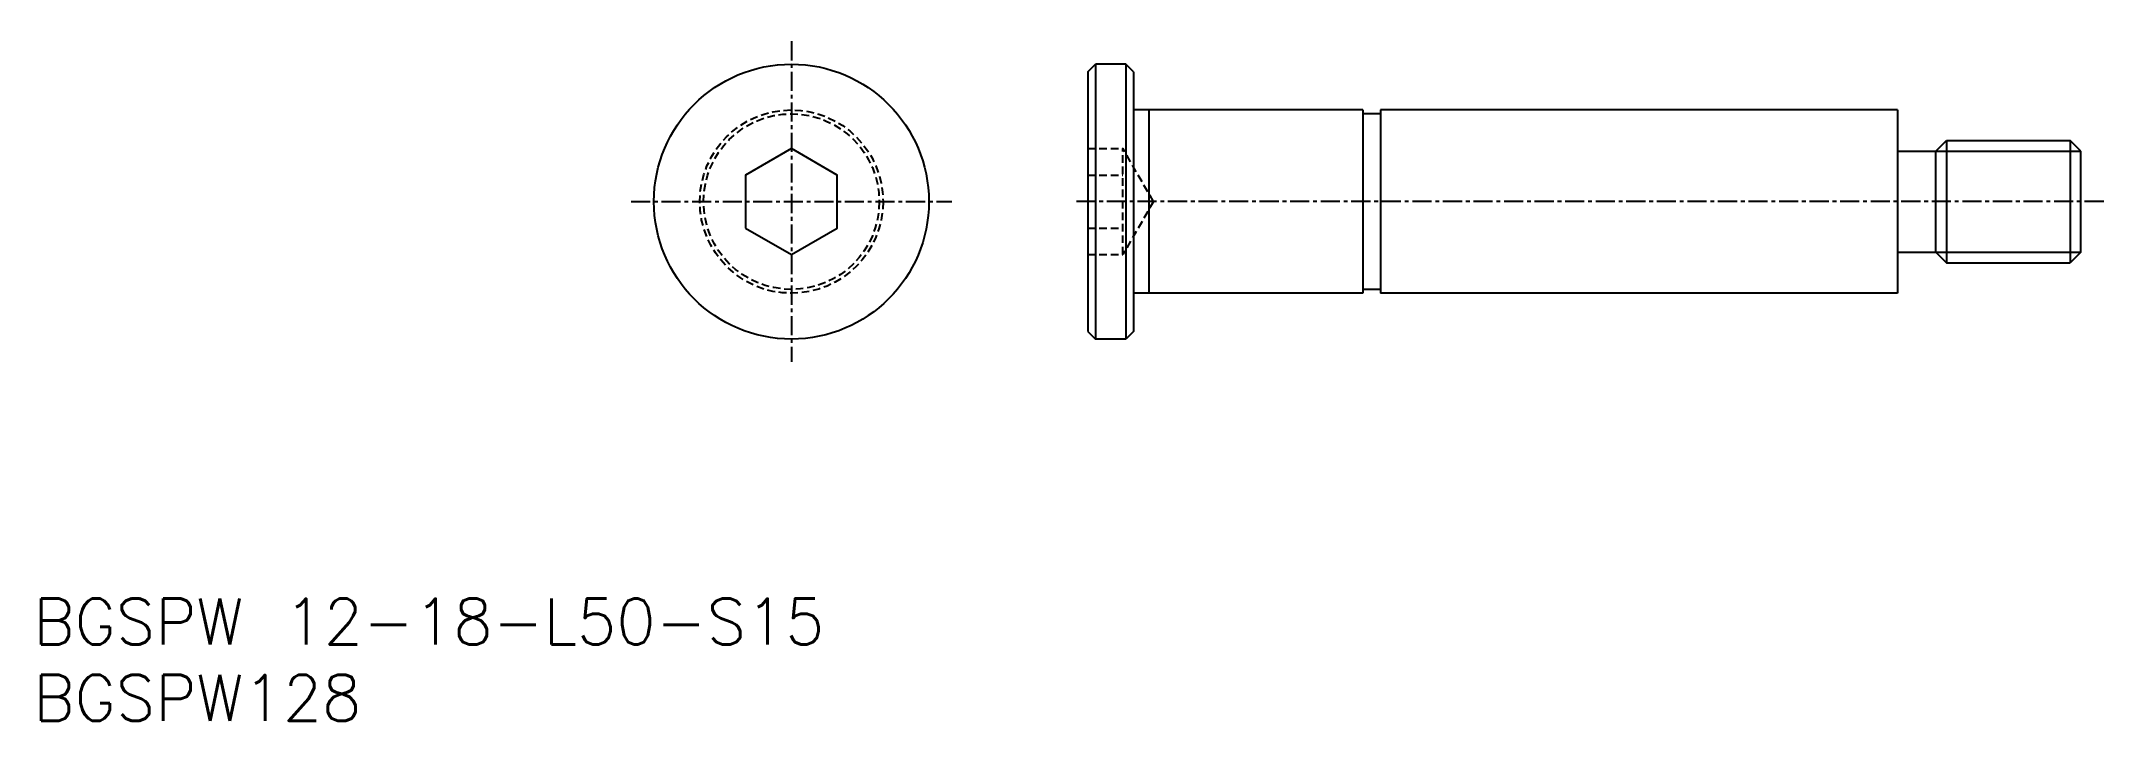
# Model space of a CAD drawing. Extents: x 45 to 180, y 37 to 82.
import ezdxf
from ezdxf.enums import TextEntityAlignment as Align

# ---------------------------------------------------------------- set-up
doc = ezdxf.new("R2010")
doc.units = 0
doc.linetypes.add('CENTER', pattern=[2, 1.25, -0.25, 0.25, -0.25])
doc.linetypes.add('DASHED', pattern=[0.75, 0.5, -0.25])
doc.layers.get('0').update_dxf_attribs({"linetype": 'CONTINUOUS'})
doc.layers.add('CENTER', color=1, linetype='CENTER')
doc.styles.get("Standard").update_dxf_attribs({"font": 'txt.shx', "bigfont": 'extfont.shx'})

msp = doc.modelspace()

# ---------------------------------------------------------------- linework, layer by layer
at = {"color": 7, "linetype": 'CONTINUOUS'}
for p, q in [((113.8, 79.79), (114.3, 80.29)), ((113.8, 79.79), (113.8, 62.79)), ((116.3, 80.29), (114.3, 80.29)), ((114.3, 80.29), (114.3, 62.29)), ((116.8, 79.79), (116.3, 80.29)), ((116.3, 80.29), (116.3, 62.29)), ((116.8, 79.79), (116.8, 62.79)), ((131.8, 77.29), (116.8, 77.29)), ((117.8, 77.29), (117.8, 65.29)), ((131.8, 77.29), (131.8, 65.29)), ((132.95, 77.04), (131.8, 77.04)), ((166.8, 77.29), (132.95, 77.29)), ((132.95, 77.29), (132.95, 65.29)), ((166.8, 77.29), (166.8, 65.29)), ((166.8, 74.59), (169.3, 74.59)), ((169.3, 74.59), (170, 75.29)), ((169.3, 67.99), (169.3, 74.59)), ((170, 75.29), (170, 67.29)), ((170, 75.29), (178.1, 75.29)), ((178.1, 75.29), (178.1, 67.29)), ((178.8, 74.59), (178.1, 75.29)), ((178.8, 67.99), (178.8, 74.59)), ((166.8, 67.99), (169.3, 67.99)), ((169.3, 67.99), (170, 67.29)), ((178.8, 67.99), (178.1, 67.29)), ((170, 67.29), (178.1, 67.29)), ((131.8, 65.29), (116.8, 65.29)), ((132.95, 65.54), (131.8, 65.54)), ((166.8, 65.29), (132.95, 65.29)), ((113.8, 62.79), (114.3, 62.29)), ((116.3, 62.29), (114.3, 62.29)), ((116.8, 62.79), (116.3, 62.29))]:
    msp.add_line(p, q, dxfattribs=at)
at = {"color": 3, "linetype": 'DASHED'}
for p, q in [((113.8, 74.76), (116.1, 74.76)), ((118.1, 71.29), (116.1, 74.76)), ((116.1, 67.83), (116.1, 74.76)), ((113.8, 73.02), (116.1, 73.02)), ((118.1, 71.29), (116.1, 67.83)), ((113.8, 69.56), (116.1, 69.56)), ((113.8, 67.83), (116.1, 67.83))]:
    msp.add_line(p, q, dxfattribs=at)
at = {"color": 3, "linetype": 'CONTINUOUS'}
for p, q in [((169.3, 74.59), (178.8, 74.59)), ((169.3, 67.99), (178.8, 67.99))]:
    msp.add_line(p, q, dxfattribs=at)
at = {"color": 7, "linetype": 'CONTINUOUS'}
msp.add_lwpolyline([(91.4, 69.56), (94.4, 67.83), (97.4, 69.56), (97.4, 73.02), (94.4, 74.76), (91.4, 73.02)], close=True, dxfattribs=at)
msp.add_circle((94.4, 71.29), 9, dxfattribs=at)
at = {"color": 3, "linetype": 'DASHED'}
for radius in [6, 5.75]:
    msp.add_circle((94.4, 71.29), radius, dxfattribs=at)
at = {"layer": 'CENTER', "color": 1, "linetype": 'CENTER'}
for p, q in [((94.4, 81.79), (94.4, 60.79)), ((83.9, 71.29), (104.9, 71.29)), ((180.3, 71.29), (113.04, 71.29))]:
    msp.add_line(p, q, dxfattribs=at)

# ---------------------------------------------------------------- texts
at = {"color": 7, "linetype": 'CONTINUOUS'}
for s, p in [('BGSPW 12-18-L50-S15', (44.78, 43.8)), ('BGSPW128', (44.78, 38.8))]:
    msp.add_text(s, height=3, dxfattribs=at).set_placement(p, align=Align.MIDDLE_LEFT)

doc.saveas('drawing.dxf')
